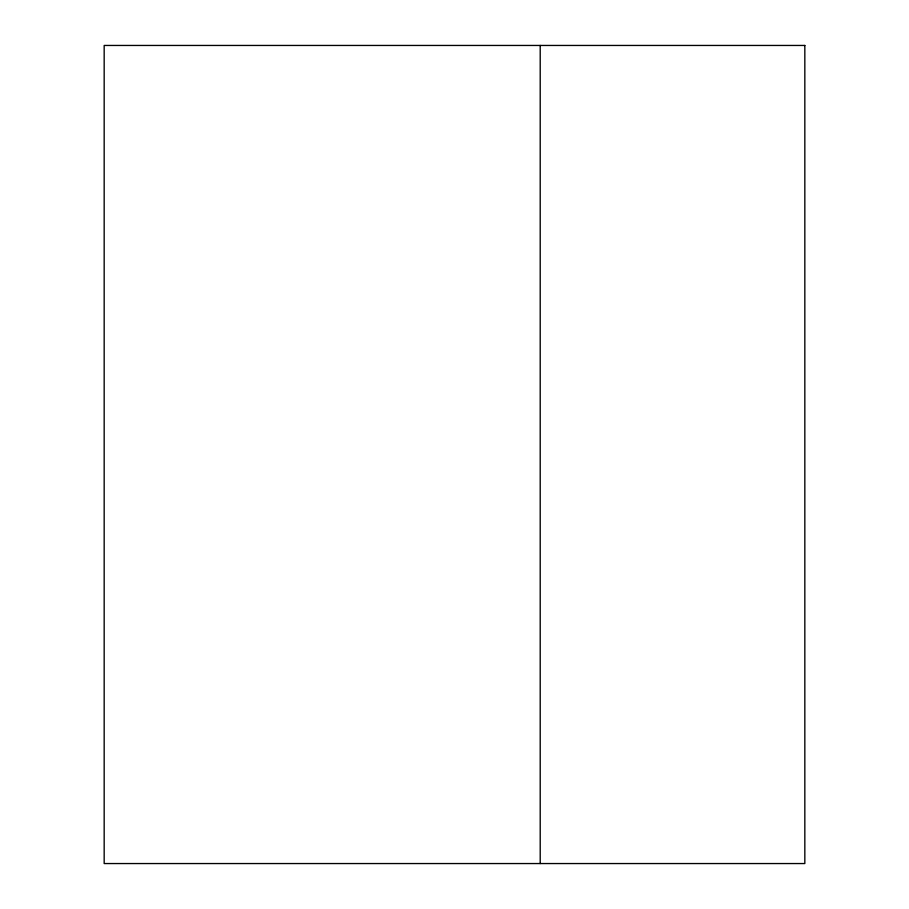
<?xml version="1.0" encoding="UTF-8"?>
<svg xmlns="http://www.w3.org/2000/svg" width="909" height="909" viewBox="0 0 909 909"><rect width="100%" height="100%" fill="white"/><g stroke="black" fill="none" stroke-linecap="round" stroke-linejoin="round"><path stroke-width="1.36" d="M540.207 45.45L540.207 863.55M804.829 45.45L104.171 45.45L104.171 863.55L804.829 863.55L804.829 45.45"/></g></svg>
